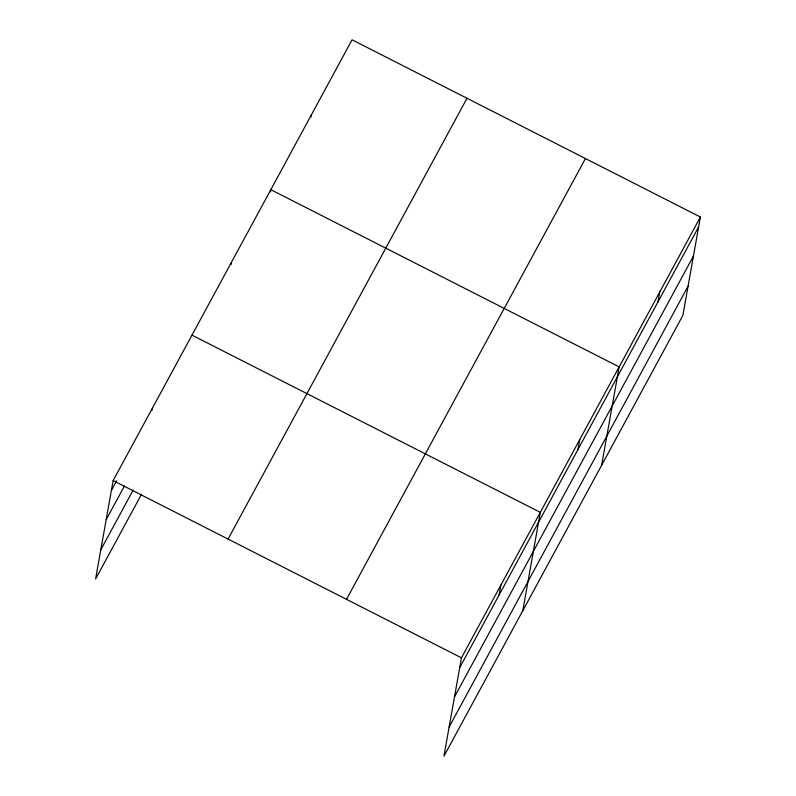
<?xml version="1.0" encoding="UTF-8"?>
<svg xmlns="http://www.w3.org/2000/svg" width="796" height="796" viewBox="0 0 796 796"><rect width="100%" height="100%" fill="white"/><g stroke="black" fill="none" stroke-linecap="round" stroke-linejoin="round"><path stroke-width="1.19" d="M700.39 217.029L461.451 657.824L443.929 756.2L682.868 315.405L700.39 217.029L352.071 39.8L113.132 480.595L95.61 578.971L141.509 494.306M152.165 410.049L152.553 407.86M231.019 264.59L231.407 262.401M270.441 191.856L270.829 189.667L619.149 366.896L601.627 465.272M311.057 116.922L311.455 114.733M499.122 594.95L500.883 585.09M522.783 610.741L540.305 512.355L191.985 335.136M577.976 449.491L579.727 439.631M658.013 301.823L659.775 291.963M111.38 490.455L116.674 480.685M106.176 519.669L124.415 486.018M100.813 549.757L133.171 490.057M228.074 539.081L467.013 98.286M346.509 599.338L585.448 158.543M459.7 667.675L698.639 226.89M454.496 696.888L693.435 256.093M449.133 726.987L688.072 286.192M113.132 480.595L461.451 657.824"/></g></svg>
